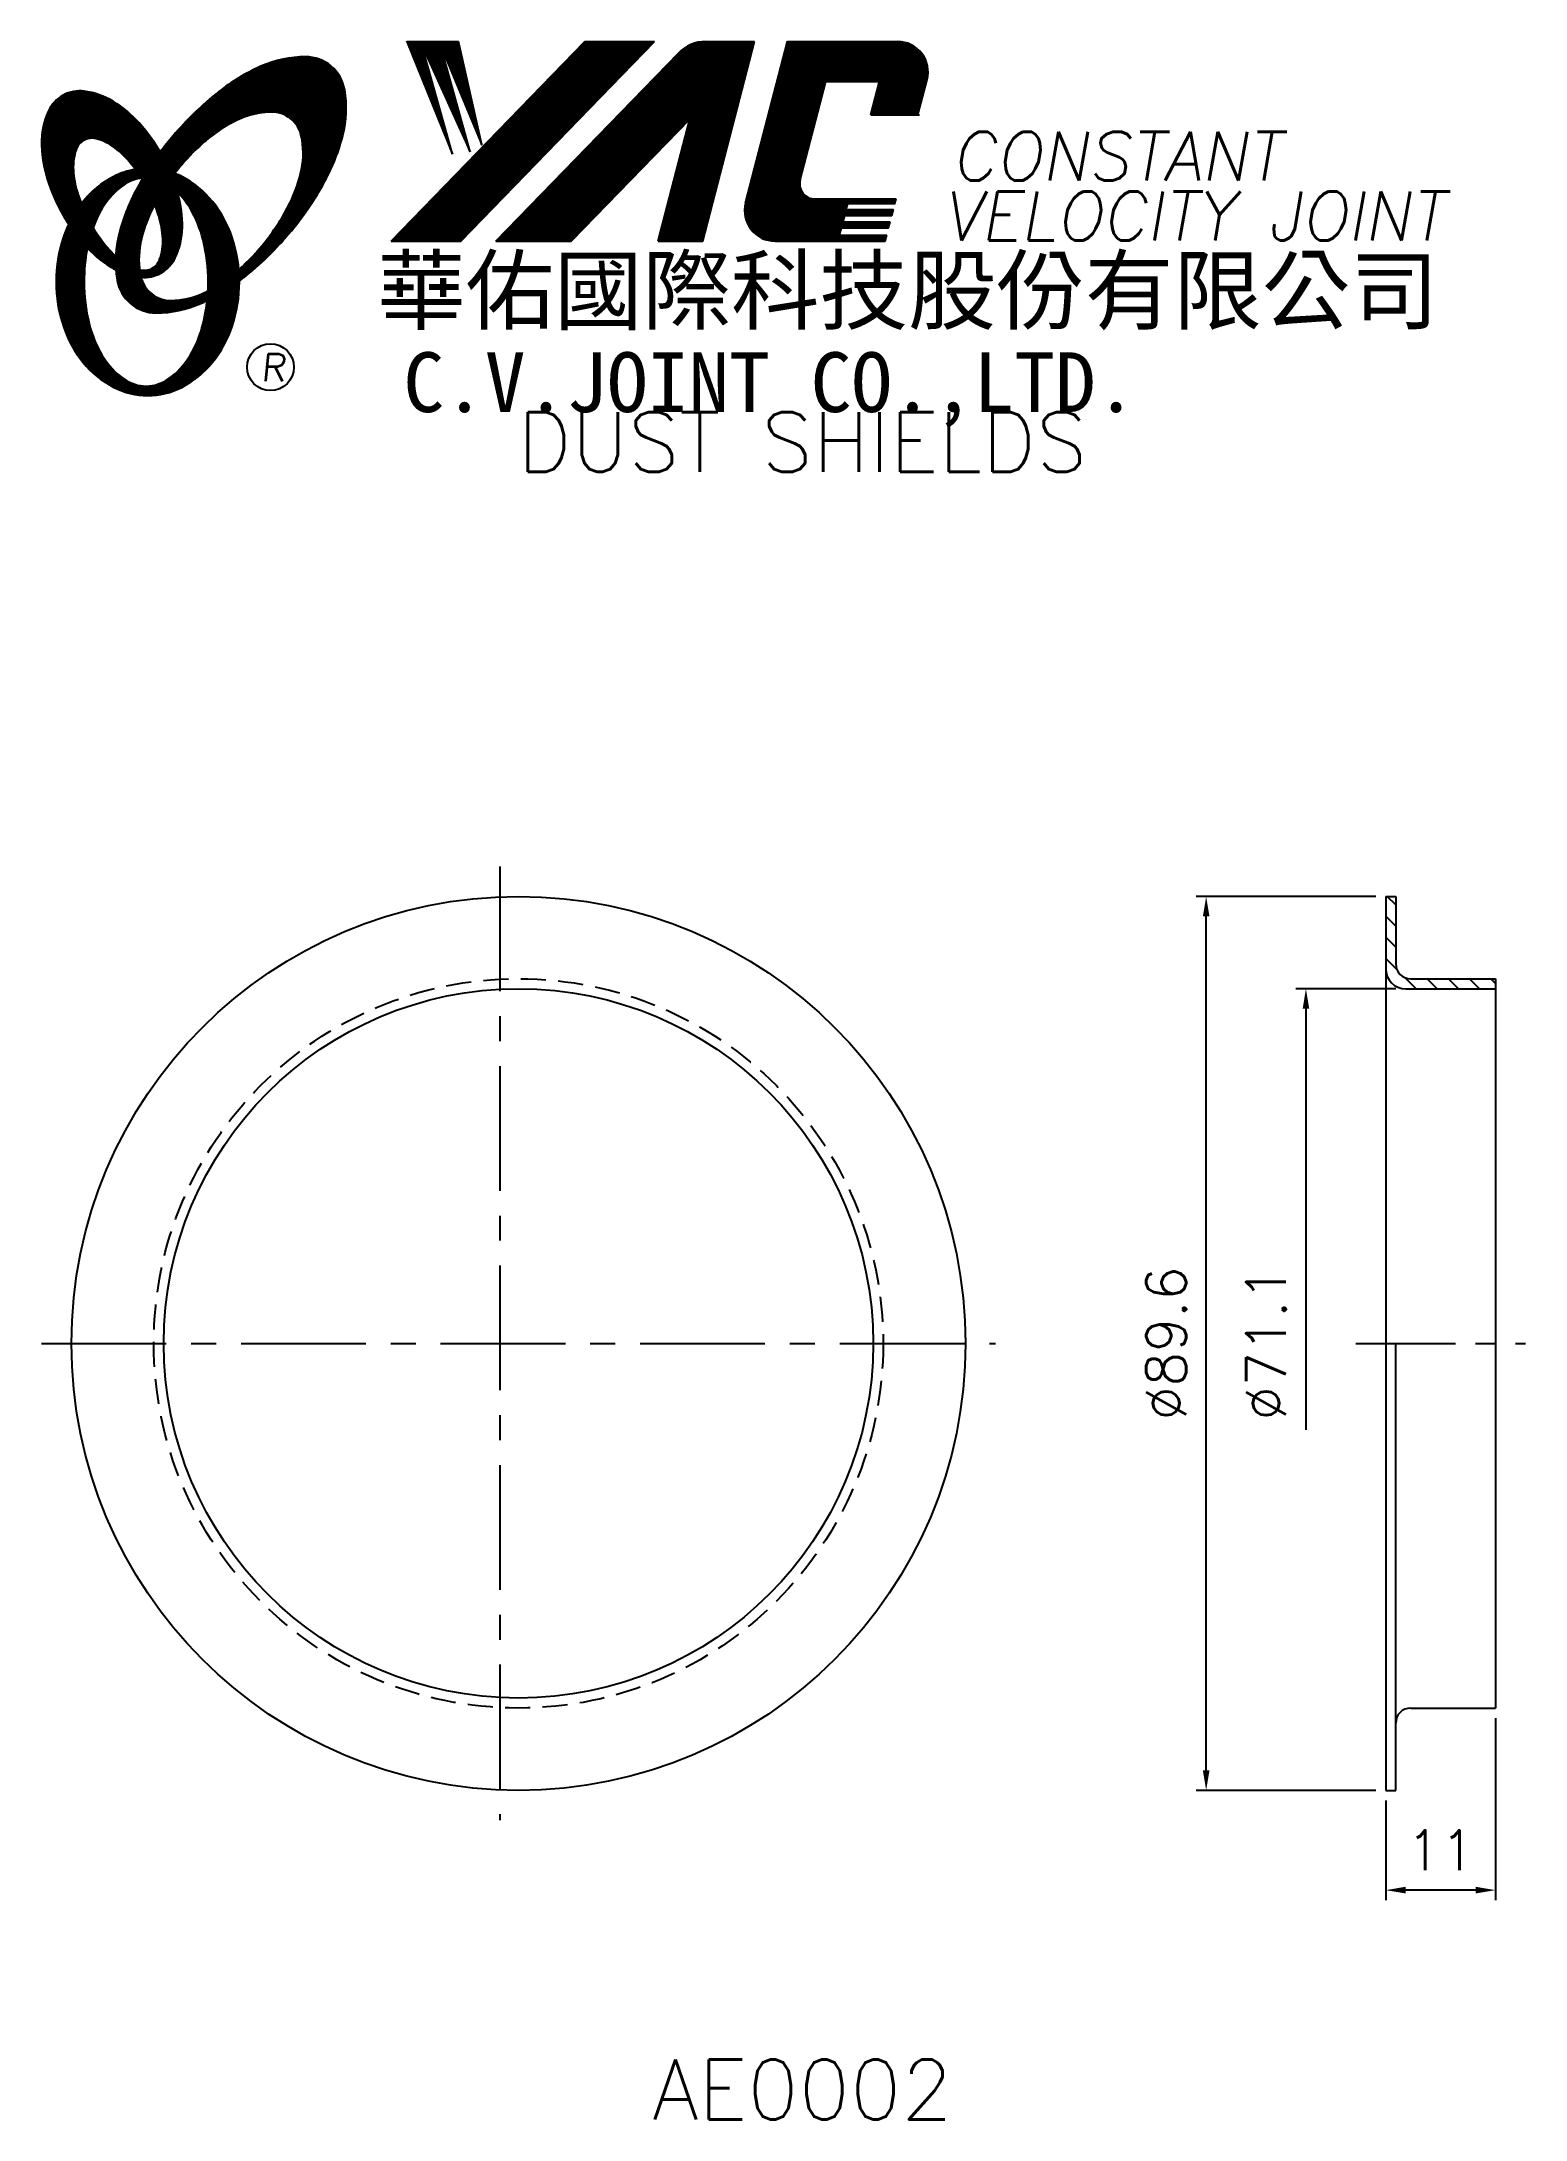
# Model space of a CAD drawing. Extents: x 600 to 749, y 334 to 542.
import ezdxf
from ezdxf.enums import TextEntityAlignment as Align

# ---------------------------------------------------------------- set-up
doc = ezdxf.new("R2010")
doc.units = 0
doc.header["$LTSCALE"] = 10
doc.header["$MEASUREMENT"] = 0
doc.linetypes.add('CENTER', pattern=[2, 1.25, -0.25, 0.25, -0.25])
doc.linetypes.add('HIDDEN', pattern=[0.375, 0.25, -0.125])
doc.layers.get('0').update_dxf_attribs({"linetype": 'CONTINUOUS'})
doc.layers.get('DEFPOINTS').update_dxf_attribs({"linetype": 'CONTINUOUS'})
doc.layers.add('4', color=7, linetype='CONTINUOUS')
doc.styles.add('CHINA', font='KAIU.TTF')
doc.styles.add('ITALICC', font='simplex.shx')
doc.dimstyles.new('STANDARD$0', dxfattribs={"dimtxt": 4, "dimasz": 2, "dimexe": 1, "dimexo": 1, "dimgap": 2, "dimtad": 1, "dimdec": 4, "dimzin": 10, "dimtxsty": 'ITALICC', "dimcen": 2, "dimclrd": 5, "dimclre": 5, "dimclrt": 18, "dimaunit": 1, "dimazin": 3, "dimtp": 0.1, "dimtfac": 0.7, "dimtdec": 4, "dimtmove": 0, "dimatfit": 3, "dimtolj": 1, "dimtzin": 10})
pattern_1 = [(45, (669.892515, 298.332236), (-0.00727476112, 0.00727476112), [])]
pattern_2 = [(45, (501.30197, 334.636645), (-0.00883883476, 0.00883883476), [])]

# ---------------------------------------------------------------- blocks, each defined once
blk = doc.blocks.new('*D4')
at = {"color": 5, "linetype": 'BYBLOCK'}
for p, q in [((736.06, 447.12), (726.06, 447.12)), ((727.06, 445.12), (727.06, 402.91))]:
    blk.add_line(p, q, dxfattribs=at)
blk.add_solid([(726.73, 445.12), (727.39, 445.12), (727.06, 447.12)], dxfattribs=at)
at = {"layer": 'DEFPOINTS', "color": 0, "linetype": 'BYBLOCK'}
for p in [(727.06, 447.12), (737.06, 447.12), (735.06, 376.02)]:
    blk.add_point(p, dxfattribs=at)
at = {"color": 18, "linetype": 'BYBLOCK', "insert": (723.06, 411.57), "char_height": 4, "attachment_point": 5, "rotation": 90, "style": 'ITALICC'}
blk.add_mtext('\\A1;∅71.1', dxfattribs=at)
blk = doc.blocks.new('*D5')
at = {"color": 5, "linetype": 'BYBLOCK'}
for p, q in [((734.06, 456.37), (716.06, 456.37)), ((717.06, 368.77), (717.06, 454.37)), ((734.06, 366.77), (716.06, 366.77))]:
    blk.add_line(p, q, dxfattribs=at)
for points in [[(716.73, 454.37), (717.39, 454.37), (717.06, 456.37)], [(716.73, 368.77), (717.39, 368.77), (717.06, 366.77)]]:
    blk.add_solid(points, dxfattribs=at)
at = {"layer": 'DEFPOINTS', "color": 0, "linetype": 'BYBLOCK'}
for p in [(717.06, 456.37), (735.06, 456.37), (735.06, 366.77)]:
    blk.add_point(p, dxfattribs=at)
at = {"color": 18, "linetype": 'BYBLOCK', "insert": (713.06, 411.57), "char_height": 4, "attachment_point": 5, "rotation": 90, "style": 'ITALICC'}
blk.add_mtext('\\A1;∅89.6', dxfattribs=at)
blk = doc.blocks.new('*D6')
at = {"color": 5, "linetype": 'BYBLOCK'}
for p, q in [((746.06, 374.02), (746.06, 355.77)), ((735.06, 365.77), (735.06, 355.77)), ((744.06, 356.77), (737.06, 356.77))]:
    blk.add_line(p, q, dxfattribs=at)
for points in [[(737.06, 357.11), (737.06, 356.44), (735.06, 356.77)], [(744.06, 357.11), (744.06, 356.44), (746.06, 356.77)]]:
    blk.add_solid(points, dxfattribs=at)
at = {"layer": 'DEFPOINTS', "color": 0, "linetype": 'BYBLOCK'}
for p in [(746.06, 375.02), (735.06, 366.77), (735.06, 356.77)]:
    blk.add_point(p, dxfattribs=at)
at = {"color": 18, "linetype": 'BYBLOCK', "insert": (740.56, 360.77), "char_height": 4, "attachment_point": 5, "style": 'ITALICC'}
blk.add_mtext('\\A1;11', dxfattribs=at)

msp = doc.modelspace()

# ---------------------------------------------------------------- hatches: boundary and pattern name
at = {"layer": '4', "linetype": 'CONTINUOUS'}
h = msp.add_hatch(dxfattribs=at)
h.set_pattern_fill('ANSI31', color=5, scale=0.1, style=0)
h.set_pattern_definition(pattern_2)
h.paths.add_polyline_path([(661.76068, 542.06763), (654.80337, 542.06763), (635.38676, 522.06387), (642.34407, 522.06387)])
h.paths.add_polyline_path([(665.30757, 534.30206), (662.12719, 522.06387), (666.60818, 522.06387), (671.80661, 542.06763), (666.90989, 542.06763, 0.202785967), (664.17581, 540.91121), (645.88168, 522.06387), (653.42859, 522.06387)])
h.paths.add_polyline_path([(678.93467, 538.06921), (684.32839, 538.06921), (683.45937, 534.72519), (688.17619, 534.72519), (689.09291, 538.25276, 0.490800957), (686.14271, 542.06763), (675.1084, 542.06763), (670.90134, 525.87874, 0.490800957), (673.85154, 522.06387), (684.88586, 522.06387), (685.0403, 522.65818), (680.32348, 522.65818), (680.51685, 523.40226), (685.23367, 523.40226), (685.39223, 524.0124), (680.67541, 524.0124), (680.83665, 524.63287), (685.55347, 524.63287), (685.70965, 525.23386), (680.99283, 525.23386), (681.14963, 525.83724), (685.86646, 525.83724), (685.98319, 526.28643), (677.84344, 526.28643, -0.490800957), (676.36834, 528.19387)])
h = msp.add_hatch(dxfattribs=at)
h.set_pattern_fill('ANSI31', color=1, scale=0.1, style=0)
h.set_pattern_definition(pattern_2)
h.paths.add_polyline_path([(642.11874, 542.06763), (636.94141, 542.06763), (641.51217, 530.76389), (638.44624, 541.72187), (643.28098, 530.99955), (640.33297, 541.72187), (644.46018, 531.70651)])
h = msp.add_hatch(dxfattribs=at)
h.set_pattern_fill('ANSI31', color=5, scale=0.082305, style=0)
h.set_pattern_definition([(45, (501.30197, 334.636645), (-0.00727476112, 0.00727476112), [])])
h.paths.add_polyline_path([(623.33744, 535.00515, -0.172879177), (625.27891, 534.34658, -0.172879177), (626.36621, 532.60853, -0.104527385), (626.39399, 529.28034, -0.065680101), (625.22445, 525.87839, -0.051823203), (622.78404, 522.03599, -0.044272532), (620.10907, 519.20966, -0.020203161), (620.16265, 518.07174, 0.006517006), (620.5672, 518.38382, 0.049863361), (625.12062, 522.79688, 0.049863361), (628.71026, 528.02405, 0.063682799), (630.53131, 532.65139, 0.103597411), (630.7206, 537.23536, 0.177892575), (629.372, 539.60564, 0.177892575), (626.80961, 540.53897, 0.103597411), (622.32181, 539.58592, 0.063682799), (618.06406, 537.01685, 0.049863361), (613.51064, 532.60379, 0.016070017), (612.23994, 530.99747, -0.007061632), (612.48722, 530.56044, -0.031648676), (613.43981, 528.52387, -0.008069351), (613.87172, 529.08818, -0.051823203), (617.05009, 532.34663, -0.065680101), (620.09202, 534.26699, -0.104527385)])
h.paths.add_polyline_path([(610.26177, 521.84383, -0.065680101), (611.4313, 525.24579, -0.006063428), (611.67524, 525.7208, 0.027613469), (610.94841, 527.30887, 0.017011252), (610.41499, 528.24385, 0.007829282), (609.921, 527.37662, 0.063682799), (608.09996, 522.74928, 0.103597411), (607.91066, 518.1653, 0.177892575), (609.25927, 515.79503, 0.177892575), (611.82166, 514.8617, 0.103597411), (616.30946, 515.81474, 0.008811776), (616.93642, 516.10482, 0.013922709), (617.01375, 517.07463, -0.009086703), (616.56374, 516.85719, -0.104527385), (613.31832, 516.11902, -0.172879177), (611.37684, 516.77759, -0.172879177), (610.28955, 518.51564, -0.104527385)])
h = msp.add_hatch(dxfattribs=at)
h.set_pattern_fill('ANSI31', color=3, scale=0.082305, style=0)
h.set_pattern_definition(pattern_1)
h.paths.add_polyline_path([(607.54094, 536.05599, 0.106488277), (604.59906, 537.09456, 0.158297415), (602.50886, 536.69951, 0.158297415), (601.04953, 535.15182, 0.106488277), (600.33871, 532.11406, 0.071723199), (600.75676, 528.8011, 0.058080454), (602.30174, 524.98572, 0.058080454), (604.68279, 521.62792, 0.071723199), (607.24803, 519.49017, 0.020895977), (607.78822, 519.18818, -0.030777155), (607.77231, 520.5644, -0.042059526), (606.67595, 521.72716, -0.04691039), (605.05679, 524.20831, -0.04691039), (603.92851, 526.9478, -0.060581117), (603.52641, 529.20986, -0.10187153), (603.83803, 531.29807, -0.185892489), (604.61812, 532.18971, -0.185892489), (605.79476, 532.32783, -0.10187153), (607.69241, 531.40229, -0.060581117), (609.32924, 529.79002, -0.04691039), (610.94841, 527.30887, -0.04691039), (612.07669, 524.56939, -0.060581117), (612.47879, 522.30732, -0.10187153), (612.16717, 520.21912, -0.185892489), (611.38708, 519.32748, -0.185892489), (610.21043, 519.18936, -0.002013383), (610.16963, 519.19998, 0.021593804), (610.28955, 518.51564, 0.006477741), (610.30755, 518.43861, 0.14950097), (612.28011, 518.84664, 0.158297415), (613.73944, 520.39433, 0.106488277), (614.45025, 523.4321, 0.071723199), (614.03221, 526.74506, 0.058080454), (612.48722, 530.56044, 0.058080454), (610.10618, 533.91823, 0.071723199)])
h = msp.add_hatch(dxfattribs=at)
h.set_pattern_fill('ANSI31', color=1, scale=0.082305, style=0)
h.set_pattern_definition(pattern_1)
h.paths.add_polyline_path([(608.63456, 527.73254, -0.120168026), (610.32635, 528.38593, 0.016865385), (609.72659, 529.26867, 0.076648372), (607.57037, 528.54975, 0.104809576), (604.48591, 526.03665, 0.005838257), (604.31897, 525.82445, 0.028089978), (605.05679, 524.20831, 0.014237292), (605.49892, 523.42327, -0.045767751), (606.4241, 525.36011, -0.106890197)])
h.paths.add_polyline_path([(604.60319, 517.97792, -0.048711043), (604.9333, 521.35826, -0.007865741), (604.68279, 521.62792, -0.037695478), (603.04692, 523.74668, 0.03042545), (602.52159, 522.44271, 0.080710289), (601.79615, 517.97792, 0.080710289), (602.52159, 513.51313, 0.089265679), (604.48591, 509.91919, 0.104809576), (607.57037, 507.40609, 0.11926607), (610.97956, 506.58115, 0.11926607), (614.38875, 507.40609, 0.104809576), (617.47321, 509.91919, 0.089265679), (619.43753, 513.51313, 0.080710289), (620.16296, 517.97792, 0.080710289), (619.43753, 522.44271, 0.089265679), (617.47321, 526.03665, 0.104809576), (614.38875, 528.54975, 0.025513357), (613.69552, 528.8625, 0.004818181), (613.43981, 528.52387, -0.023722145), (613.98103, 526.92712, -0.065307489), (615.21621, 525.36011, -0.073950765), (616.52866, 522.16238, -0.060532391), (617.03711, 517.97792, -0.060532391), (616.52866, 513.79346, -0.073950765), (615.21621, 510.59573, -0.106890197), (613.00574, 508.2233, -0.153118262), (610.82015, 507.53792, -0.153118262), (608.63456, 508.2233, -0.106890197), (606.4241, 510.59573, -0.073950765), (605.11165, 513.79346, -0.060532391)])
h = msp.add_hatch(dxfattribs=at)
h.set_pattern_fill('ANSI31', color=5, scale=12, angle=90, style=0)
h.set_pattern_definition([(135, (485.7832, 336.6966), (-1.06066, -1.06066), [])])
h.paths.add_polyline_path([(746.05996, 447.12354), (746.05996, 448.12354), (737.55996, 448.12354, -0.414213562), (736.05996, 449.62354), (736.05996, 456.37354), (735.05996, 456.37354), (735.05996, 449.12354, 0.414213562), (737.05996, 447.12354)])

# ---------------------------------------------------------------- linework, layer by layer
at = {"layer": '4', "color": 5, "linetype": 'CONTINUOUS'}
for p, q in [((635.38676, 522.06387), (654.80337, 542.06763)), ((642.34407, 522.06387), (661.76068, 542.06763)), ((654.80337, 542.06763), (661.76068, 542.06763)), ((666.60818, 522.06387), (671.80661, 542.06763)), ((666.90989, 542.06763), (671.80661, 542.06763)), ((670.90134, 525.87874), (675.1084, 542.06763)), ((675.1084, 542.06763), (686.14271, 542.06763)), ((645.88168, 522.06387), (664.17581, 540.91121)), ((676.36834, 528.19387), (678.93467, 538.06921)), ((678.93467, 538.06921), (684.32839, 538.06921)), ((683.45937, 534.72519), (684.32839, 538.06921)), ((688.17619, 534.72519), (689.09291, 538.25276)), ((653.42859, 522.06387), (665.30757, 534.30206)), ((662.12719, 522.06387), (665.30757, 534.30206)), ((683.45937, 534.72519), (688.32662, 534.72519)), ((677.84344, 526.28643), (685.98319, 526.28643)), ((680.99283, 525.23386), (681.14963, 525.83724)), ((680.99283, 525.23386), (685.70965, 525.23386)), ((681.14963, 525.83724), (685.86646, 525.83724)), ((685.55347, 524.63287), (685.70965, 525.23386)), ((685.86646, 525.83724), (685.98319, 526.28643)), ((680.32348, 522.65818), (680.51685, 523.40226)), ((680.51685, 523.40226), (685.23367, 523.40226)), ((680.67541, 524.0124), (680.83665, 524.63287)), ((680.67541, 524.0124), (685.39223, 524.0124)), ((680.83665, 524.63287), (685.55347, 524.63287)), ((685.23367, 523.40226), (685.39223, 524.0124)), ((635.38676, 522.06387), (642.34407, 522.06387)), ((645.88168, 522.06387), (653.42859, 522.06387)), ((662.12719, 522.06387), (666.60818, 522.06387)), ((673.85154, 522.06387), (684.88586, 522.06387)), ((680.32348, 522.65818), (685.0403, 522.65818)), ((684.88586, 522.06387), (685.0403, 522.65818))]:
    msp.add_line(p, q, dxfattribs=at)
at = {"layer": '4', "color": 1, "linetype": 'CONTINUOUS'}
for p, q in [((636.94141, 542.06763), (641.51217, 530.76389)), ((636.94141, 542.06763), (642.11874, 542.06763)), ((641.51217, 530.76389), (638.44624, 541.72187)), ((638.44624, 541.72187), (643.28098, 530.99955)), ((643.28098, 530.99955), (640.33297, 541.72187)), ((640.33297, 541.72187), (644.46018, 531.70651)), ((644.46018, 531.70651), (642.11874, 542.06763))]:
    msp.add_line(p, q, dxfattribs=at)
at = {"layer": '4', "color": 5, "linetype": 'CENTER'}
for p, q in [((646.26023, 459.37354), (646.26023, 363.77354)), ((600.33689, 411.57354), (695.93689, 411.57354))]:
    msp.add_line(p, q, dxfattribs=at)
at = {"layer": '4', "color": 7, "linetype": 'CONTINUOUS'}
for p, q in [((735.05996, 456.37354), (735.05996, 366.77354)), ((735.05996, 456.37354), (736.05996, 456.37354)), ((736.05996, 456.37354), (736.05996, 449.62354)), ((737.55996, 448.12354), (746.05996, 448.12354)), ((746.05996, 448.12354), (746.05996, 375.02354)), ((737.05996, 447.12354), (746.05996, 447.12354)), ((736.05996, 366.77354), (736.05996, 411.57354)), ((737.55996, 375.02354), (746.05996, 375.02354)), ((735.05996, 366.77354), (736.05996, 366.77354))]:
    msp.add_line(p, q, dxfattribs=at)
at = {"layer": '4', "color": 5, "linetype": 'CENTER', "ltscale": 0.8}
msp.add_line((732.05996, 411.57354), (749.05996, 411.57354), dxfattribs=at)
at = {"layer": '4', "color": 5, "linetype": 'CONTINUOUS'}
for points in [[(620.16265, 518.07174, 0.006517006), (620.5672, 518.38382, 0.049863361), (625.12062, 522.79688, 0.049863361), (628.71026, 528.02405, 0.063682799), (630.53131, 532.65139, 0.103597411), (630.7206, 537.23536, 0.177892575), (629.372, 539.60564, 0.177892575), (626.80961, 540.53897, 0.103597411), (622.32181, 539.58592, 0.063682799), (618.06406, 537.01685, 0.049863361), (613.51064, 532.60379, 0.016070017), (612.23994, 530.99747)], [(620.10907, 519.20966, 0.044272532), (622.78404, 522.03599, 0.051823203), (625.22445, 525.87839, 0.065680101), (626.39399, 529.28034, 0.104527385), (626.36621, 532.60853, 0.172879177), (625.27891, 534.34658, 0.172879177), (623.33744, 535.00515, 0.104527385), (620.09202, 534.26699, 0.065680101), (617.05009, 532.34663, 0.051823203), (613.87172, 529.08818, 0.008069351), (613.43981, 528.52387)], [(610.41499, 528.24385, 0.007829282), (609.921, 527.37662, 0.063682799), (608.09996, 522.74928, 0.103597411), (607.91066, 518.1653, 0.177892575), (609.25927, 515.79503, 0.177892575), (611.82166, 514.8617, 0.103597411), (616.30946, 515.81474, 0.008811776), (616.93642, 516.10482, 0.008811776)], [(611.67524, 525.7208, 0.006063428), (611.4313, 525.24579, 0.065680101), (610.26177, 521.84383, 0.104527385), (610.28955, 518.51564, 0.172879177), (611.37684, 516.77759, 0.172879177), (613.31832, 516.11902, 0.104527385), (616.56374, 516.85719, 0.009086703), (617.01375, 517.07463, 0.009086703)]]:
    msp.add_lwpolyline(points, format="xyb", dxfattribs=at)
at = {"layer": '4', "color": 3, "linetype": 'CONTINUOUS'}
for points in [[(610.30755, 518.43861, 0.14950097), (612.28011, 518.84664, 0.158297415), (613.73944, 520.39433, 0.106488277), (614.45025, 523.4321, 0.071723199), (614.03221, 526.74506, 0.058080454), (612.48722, 530.56044, 0.058080454), (610.10618, 533.91823, 0.071723199), (607.54094, 536.05599, 0.106488277), (604.59906, 537.09456, 0.158297415), (602.50886, 536.69951, 0.158297415), (601.04953, 535.15182, 0.106488277), (600.33871, 532.11406, 0.071723199), (600.75676, 528.8011, 0.058080454), (602.30174, 524.98572, 0.058080454), (604.68279, 521.62792, 0.071723199), (607.24803, 519.49017, 0.020895977), (607.78822, 519.18818, 0.020895977)], [(610.16963, 519.19998, 0.002013383), (610.21043, 519.18936, 0.185892489), (611.38708, 519.32748, 0.185892489), (612.16717, 520.21912, 0.10187153), (612.47879, 522.30732, 0.060581117), (612.07669, 524.56939, 0.04691039), (610.94841, 527.30887, 0.04691039), (609.32924, 529.79002, 0.060581117), (607.69241, 531.40229, 0.10187153), (605.79476, 532.32783, 0.185892489), (604.61812, 532.18971, 0.185892489), (603.83803, 531.29807, 0.10187153), (603.52641, 529.20986, 0.060581117), (603.92851, 526.9478, 0.04691039), (605.05679, 524.20831, 0.04691039), (606.67595, 521.72716, 0.042059526), (607.77231, 520.5644, 0.042059526)]]:
    msp.add_lwpolyline(points, format="xyb", dxfattribs=at)
at = {"layer": '4', "color": 1, "linetype": 'CONTINUOUS'}
for points in [[(609.72659, 529.26867, 0.076648372), (607.57037, 528.54975, 0.104809576), (604.48591, 526.03665, 0.005838257), (604.31897, 525.82445, 0.005838257)], [(603.04692, 523.74668, 0.03042545), (602.52159, 522.44271, 0.080710289), (601.79615, 517.97792, 0.080710289), (602.52159, 513.51313, 0.089265679), (604.48591, 509.91919, 0.104809576), (607.57037, 507.40609, 0.11926607), (610.97956, 506.58115, 0.11926607), (614.38875, 507.40609, 0.104809576), (617.47321, 509.91919, 0.089265679), (619.43753, 513.51313, 0.080710289), (620.16296, 517.97792, 0.080710289), (619.43753, 522.44271, 0.089265679), (617.47321, 526.03665, 0.104809576), (614.38875, 528.54975, 0.025513357), (613.69552, 528.8625, 0.025513357)], [(610.32635, 528.38593, 0.120168026), (608.63456, 527.73254, 0.106890197), (606.4241, 525.36011, 0.045767751), (605.49892, 523.42327, 0.045767751)], [(604.9333, 521.35826, 0.048711043), (604.60319, 517.97792, 0.060532391), (605.11165, 513.79346, 0.073950765), (606.4241, 510.59573, 0.106890197), (608.63456, 508.2233, 0.153118262), (610.82015, 507.53792, 0.153118262), (613.00574, 508.2233, 0.106890197), (615.21621, 510.59573, 0.073950765), (616.52866, 513.79346, 0.060532391), (617.03711, 517.97792, 0.060532391), (616.52866, 522.16238, 0.073950765), (615.21621, 525.36011, 0.065307489), (613.98103, 526.92712)]]:
    msp.add_lwpolyline(points, format="xyb", dxfattribs=at)
at = {"layer": '4', "color": 5, "linetype": 'CONTINUOUS'}
msp.add_circle((623.2838, 509.4322), 2.35282, dxfattribs=at)
at = {"layer": '4', "color": 7, "linetype": 'CONTINUOUS'}
for radius in [44.8, 35.55]:
    msp.add_circle((648.13689, 411.57354), radius, dxfattribs=at)
at = {"layer": '4', "color": 5, "linetype": 'HIDDEN'}
msp.add_circle((648.13689, 411.57354), 36.55, dxfattribs=at)
at = {"layer": '4', "color": 5, "linetype": 'CONTINUOUS'}
for centre, radius, start, end in [((666.90989, 538.25739), 3.81024, 90, 135.8533387), ((686.14271, 539.01944), 3.04819, 345.4326059, 90), ((677.84344, 527.81053), 1.5241, 165.4326059, 270), ((673.85154, 525.11206), 3.04819, 165.4326059, 270)]:
    msp.add_arc(centre, radius, start, end, dxfattribs=at)
at = {"layer": '4', "color": 7, "linetype": 'CONTINUOUS'}
for centre, radius, start, end in [((737.05996, 449.12354), 2, 180, 270), ((737.55996, 449.62354), 1.5, 180, 270), ((737.55996, 373.52354), 1.5, 90, 180)]:
    msp.add_arc(centre, radius, start, end, dxfattribs=at)

# ---------------------------------------------------------------- texts
at = {"layer": '4', "color": 5, "linetype": 'CONTINUOUS', "style": 'ITALICC'}
for s, height, oblique, p in [('CONSTANT', 4.9, 10, (691.53557, 528.13434)), ('VELOCITY JOINT', 4.9, 10, (690.65735, 522.13895)), ('R', 2.75625, 5, (622.32511, 508.0226))]:
    msp.add_text(s, height=height, dxfattribs=dict(at, oblique=oblique)).set_placement(p)
at = {"layer": '4', "color": 7, "linetype": 'CONTINUOUS', "style": 'CHINA'}
for s, height, p in [('華佑國際科技股份有限公司', 6.5, (633.9734, 513.87402)), ('C.V.JOINT CO.,LTD.', 6, (636.60204, 504.9278))]:
    msp.add_text(s, height=height, dxfattribs=at).set_placement(p)
at = {"layer": '4', "color": 18, "linetype": 'CONTINUOUS', "style": 'ITALICC'}
for s, p in [('DUST SHIELDS', (676.60476, 498.93498)), ('AE0002', (676.60476, 333.78759))]:
    msp.add_text(s, height=6, dxfattribs=at).set_placement(p, align=Align.CENTER)

# ---------------------------------------------------------------- dimensions: what is measured, and where the dimension line sits
at = {"layer": '4', "color": 7, "linetype": 'CONTINUOUS'}
dim = msp.add_linear_dim(base=(717.06002, 456.37354), p1=(735.05996, 366.77354), p2=(735.05996, 456.37354), angle=90, text='%%C89.6', dimstyle='STANDARD$0', dxfattribs=at)
dim.commit()
dim.dimension.update_dxf_attribs({"geometry": '*D5', "text_midpoint": (713.06002, 411.57354)})
dim = msp.add_linear_dim(base=(727.05999, 447.12354), p1=(735.05996, 376.02354), p2=(737.05996, 447.12354), angle=90, text='%%C71.1', dimstyle='STANDARD$0', override={"dimcen": -2, "dimse1": 1, "dimsd1": 1}, dxfattribs=at)
dim.commit()
dim.dimension.update_dxf_attribs({"geometry": '*D4', "text_midpoint": (723.05999, 411.57354)})
dim = msp.add_linear_dim(base=(735.05996, 356.77354), p1=(746.05996, 375.02354), p2=(735.05996, 366.77354), text='11', dimstyle='STANDARD$0', dxfattribs=at)
dim.commit()
dim.dimension.update_dxf_attribs({"geometry": '*D6', "text_midpoint": (740.55996, 360.77354)})

doc.saveas('drawing.dxf')
